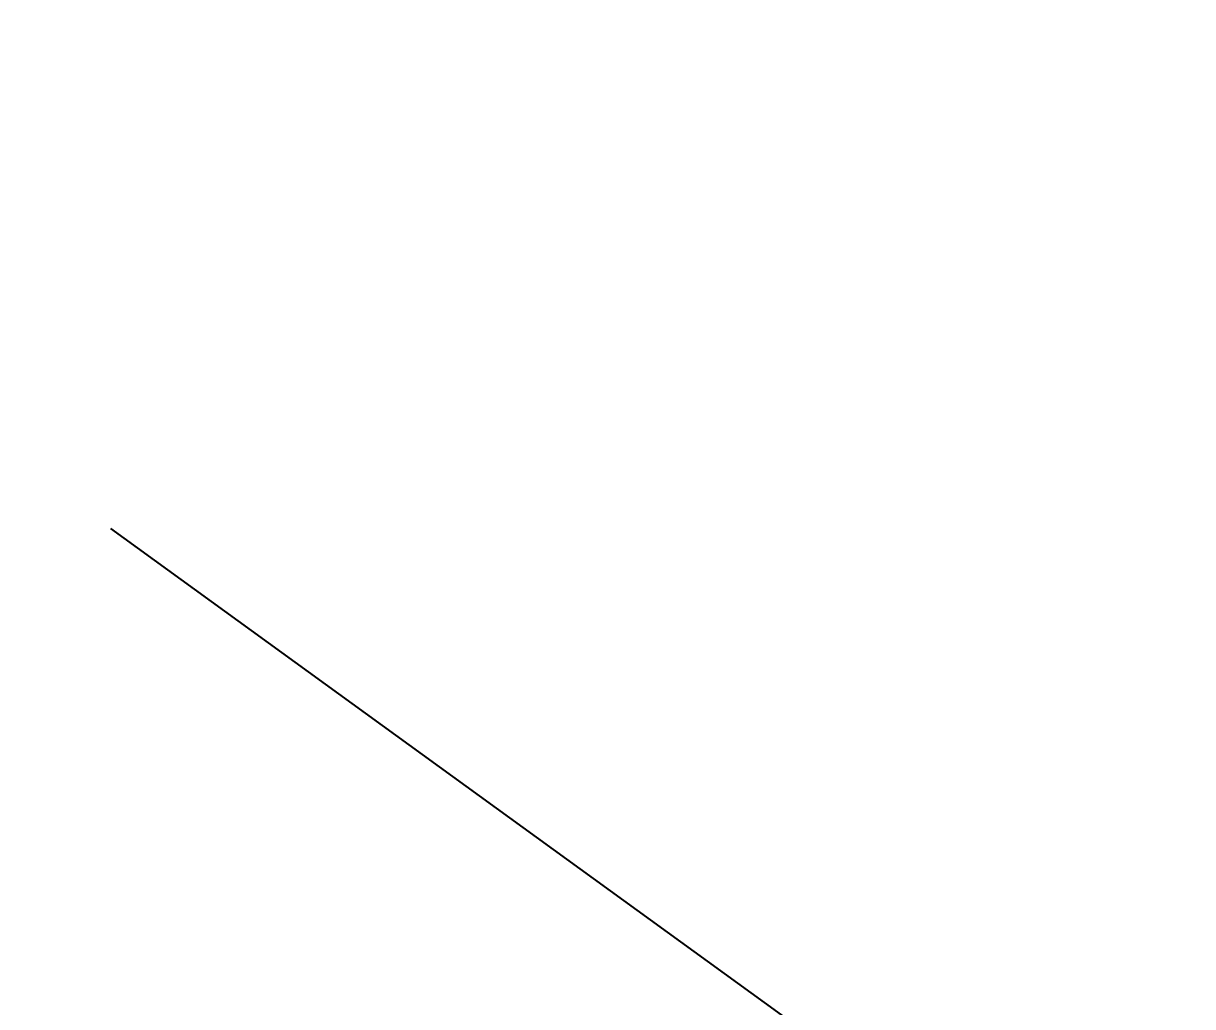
# Model space of a CAD drawing. Extents: x 383425 to 391668, y 6055101 to 6059545.
# Drawn here: x 387082.39 to 387097.08, y 6058641 to 6058653.37 of the extents above; entities that cross this region are included whole.
import ezdxf

# ---------------------------------------------------------------- set-up
doc = ezdxf.new("R2010")
doc.units = 0
doc.header["$LTSCALE"] = 5
doc.header["$PDMODE"] = 35
doc.header["$PDSIZE"] = 20
doc.linetypes.add('foc-ACCESSROAD', pattern=[3.75, 2.5, -1.25])
doc.layers.get('Defpoints').update_dxf_attribs({"color": 9})
doc.layers.add('C-RW-T', color=13, linetype='Continuous', lineweight=9)
doc.layers.add('F-AR', color=190, linetype='foc-ACCESSROAD')
doc.styles.add('80CG', font='ARIALN.TTF', dxfattribs={"height": 10})
doc.dimstyles.new('Compass 5 000', dxfattribs={"dimscale": 5, "dimtxt": 9, "dimasz": 2, "dimexe": 0.2, "dimexo": 0.0625, "dimgap": 0.5, "dimtad": 0, "dimtih": 1, "dimtoh": 1, "dimzin": 0, "dimdsep": 46, "dimtxsty": '80CG', "dimcen": 0.1, "dimse1": 1, "dimse2": 1, "dimclrd": 256, "dimclrt": 256, "dimaunit": 1, "dimadec": 4, "dimazin": 0, "dimtfac": 0.06, "dimtofl": 0, "dimtmove": 0, "dimatfit": 1, "dimfxl": 0.2, "dimtolj": 1, "dimtzin": 0, "dimlwd": -1, "dimarcsym": 0})

# ---------------------------------------------------------------- blocks, each defined once
blk = doc.blocks.new('*D62')
at = {"layer": 'C-RW-T', "transparency": 16777216}
for p, q in [((387071.489, 6058639.136), (387061.489, 6058639.136)), ((387088.671, 6058621.406), (387071.489, 6058639.136)), ((387113.025, 6058596.274), (387119.984, 6058589.093))]:
    blk.add_line(p, q, dxfattribs=at)
for points in [[(387089.868, 6058622.566), (387087.474, 6058620.246), (387095.63, 6058614.224)], [(387114.222, 6058597.434), (387111.828, 6058595.115), (387106.066, 6058603.456)]]:
    blk.add_solid(points, dxfattribs=at)
at = {"layer": 'Defpoints', "color": 0, "transparency": 16777216}
for p in [(387095.63, 6058614.224), (387086.39, 6058605.27), (387096.825, 6058594.501)]:
    blk.add_point(p, dxfattribs=at)
at = {"layer": 'C-RW-T', "transparency": 16777216, "insert": (387022.403, 6058639.136), "char_height": 10, "attachment_point": 5, "style": '80CG'}
blk.add_mtext('\\A1;Nuvista\\P15.00 P/L R/W\\PPLA 180217', dxfattribs=at)

msp = doc.modelspace()

# ---------------------------------------------------------------- linework, layer by layer
at = {"layer": 'F-AR', "flags": 128}
msp.add_lwpolyline([(390877.971, 6056512.245), (390852.783, 6056495.972), (390778.133, 6056446.86), (390713.132, 6056404.093), (390594.388, 6056328.645), (390476.2, 6056253.552), (390459.76, 6056242.14), (390322.063, 6056146.923), (390275.044, 6056114.761), (390236.604, 6056094.387), (390207.083, 6056086.662), (390168.998, 6056086.913), (390137.943, 6056093.828), (390116.486, 6056102.763), (390096.251, 6056115.753), (390086.908, 6056122.936), (390030.227, 6056168.258), (389980.762, 6056210.156), (389951.2, 6056235.195), (389900.766, 6056277.912), (389748.384, 6056406.312), (389565.341, 6056560.757), (389549.857, 6056573.609), (389182.785, 6056865.801), (389165.582, 6056879.496), (389143.707, 6056896.908), (388813.908, 6057159.431), (388797.848, 6057172.809), (388761.101, 6057203.432), (388467.903, 6057468.178), (388430.959, 6057507.086), (388396.45, 6057542.556), (388390.811, 6057547.927), (388361.331, 6057576.005), (388335.715, 6057600.403), (388204.002, 6057713.479), (388203.617, 6057713.86), (388192.574, 6057723.351), (388188.761, 6057726.626), (388177.196, 6057736.305), (388126.982, 6057778.731), (388015.108, 6057871.31), (387961.38, 6057917.692), (387781.45, 6058069.486), (387714.854, 6058126.121), (387667.167, 6058163.539), (387576.541, 6058238.325), (387572.544, 6058241.624), (387528.369, 6058279.232), (387481.845, 6058317.732), (387443.623, 6058349.914), (387347.634, 6058430.939), (387218.838, 6058537.914), (387213.856, 6058541.91), (387126.869, 6058614.8), (387120.109, 6058620.45), (387069.557, 6058657.115), (387037.363, 6058674.89), (387009.94, 6058686.822), (386982.349, 6058696.01), (386977.816, 6058697.022), (386791.07, 6058722.464), (386728.525, 6058725.642), (386585.57, 6058720.924), (386362.47, 6058706.607), (386075.392, 6058691.53), (386018.656, 6058691.361), (385965.682, 6058695.887), (385964.513, 6058696.095), (385917.316, 6058704.497), (385915.295, 6058704.857), (385902.365, 6058708.524), (385741.991, 6058754.01), (385569.958, 6058805.842), (385555.664, 6058810.22), (385529.166, 6058818.203), (385491.362, 6058829.59), (385476.01, 6058834.215), (385470.848, 6058835.768), (385465.754, 6058837.307), (385464.375, 6058837.722), (385369.004, 6058866.49), (385275.259, 6058894.764), (385244.513, 6058903.768), (385178.102, 6058923.174), (385148.151, 6058931.951), (385126.875, 6058938.185), (385057.89, 6058955.047), (385001.702, 6058964.737), (384498.738, 6059021.067), (384464.765, 6059028.11), (384450.082, 6059031.154), (384446.204, 6059031.957), (384436.882, 6059035.166), (384418.407, 6059041.564), (384408.831, 6059044.819), (384370.373, 6059063.828), (384349.662, 6059077.455), (384336.553, 6059086.082), (384315.177, 6059104.703), (384295.733, 6059121.642), (384269.991, 6059151.762), (384253.968, 6059175.758), (384239.234, 6059204.595), (384228.764, 6059232.155), (384216.041, 6059277.869), (384184.468, 6059426.84), (384162.904, 6059528.595)], dxfattribs=at)

# ---------------------------------------------------------------- dimensions: what is measured, and where the dimension line sits
at = {"layer": 'C-RW-T'}
dim = msp.add_linear_dim(base=(387095.63, 6058614.224), p1=(387096.825, 6058594.501), p2=(387086.39, 6058605.27), angle=134.0997, text='Nuvista\\P15.00 P/L R/W\\PPLA 180217', dimstyle='Compass 5 000', dxfattribs=at)
dim.commit()
dim.dimension.update_dxf_attribs({"geometry": '*D62', "text_midpoint": (387022.403, 6058639.136), "dimtype": 161})

doc.saveas('drawing.dxf')
